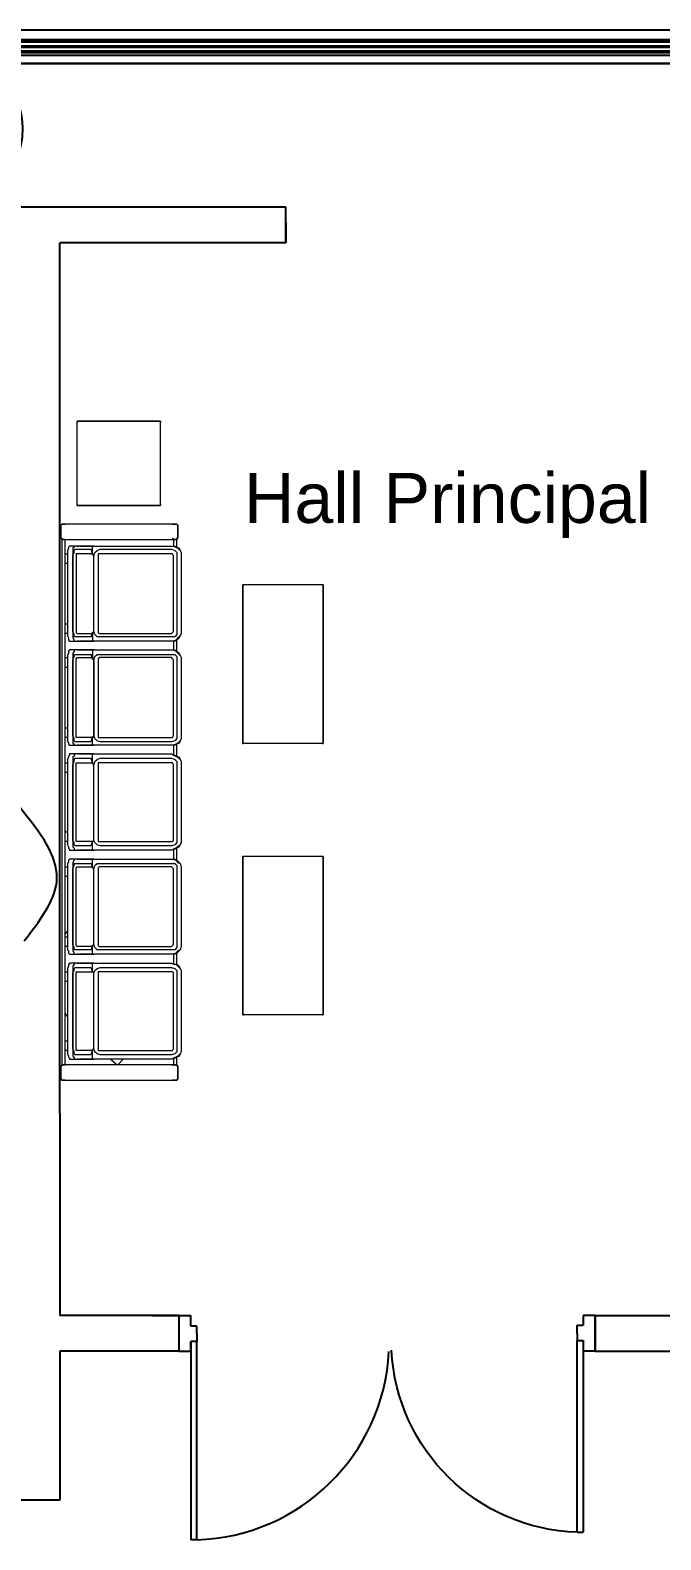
# Model space of a CAD drawing. Header units: metres. Extents: x 131 to 1703, y 190 to 2058.
# Drawn here: x 1494.38 to 1497.03, y 1993.09 to 1999.44 of the extents above; entities that cross this region are included whole.
import ezdxf

# ---------------------------------------------------------------- set-up
doc = ezdxf.new("R2010")
doc.units = ezdxf.units.M
for name, color, linetype in [('Cables des caméras IP', 3, 'Continuous'), ('Cables RJ45', 7, 'Continuous'), ('Mobilier', 7, 'Continuous'), ('Murs', 7, 'Continuous'), ('Noms Locaux', 7, 'Continuous'), ('Portes', 7, 'Continuous')]:
    doc.layers.add(name, color=color, linetype=linetype)
doc.layers.add('Chemin de cable', color=7, linetype='Continuous', lineweight=30)
doc.styles.get("Standard").update_dxf_attribs({"font": 'arial.ttf'})

# ---------------------------------------------------------------- blocks, each defined once
blk = doc.blocks.new('longue chaise')
at = {"layer": 'Mobilier', "lineweight": 9}
for points in [[(1455.1709, 2001.4745), (1455.1709, 2001.4729), (1455.2975, 2001.4729), (1455.2975, 2001.6012), (1455.1709, 2001.6012), (1455.1709, 2001.5995)], [(1455.2975, 2001.4745), (1455.2975, 2001.4729), (1455.1709, 2001.4729), (1455.1709, 2001.6012), (1455.2975, 2001.6012), (1455.2975, 2001.5995)], [(1455.1459, 2001.4412), (1455.1459, 2001.4245), (1455.1459, 2001.4412), (1455.1459, 2001.4429), (1455.1475, 2001.4445), (1455.1492, 2001.4445), (1455.1509, 2001.4445), (1455.1525, 2001.4445), (1455.1509, 2001.4445), (1455.1492, 2001.4445), (1455.1475, 2001.4445), (1455.1459, 2001.4429), (1455.1459, 2001.4412), (1455.1459, 2001.4245), (1455.1459, 2001.4229), (1455.1475, 2001.4229), (1455.1475, 2001.4212), (1455.1492, 2001.4212), (1455.1509, 2001.4212), (1455.1525, 2001.4212), (1455.1509, 2001.4212), (1455.1525, 2001.4212), (1455.1575, 2001.4212), (1455.1642, 2001.4212), (1455.1675, 2001.4212), (1455.2459, 2001.4212), (1455.2542, 2001.4212), (1455.2559, 2001.4212), (1455.3109, 2001.4212), (1455.3159, 2001.4212), (1455.3192, 2001.4212), (1455.3209, 2001.4212)], [(1455.3192, 2001.4445), (1455.3175, 2001.4445), (1455.3125, 2001.4445), (1455.3109, 2001.4445), (1455.2559, 2001.4445), (1455.2475, 2001.4445), (1455.2459, 2001.4445), (1455.1675, 2001.4445), (1455.1609, 2001.4445), (1455.1542, 2001.4445), (1455.1509, 2001.4445)], [(1455.3242, 2001.4412), (1455.3242, 2001.4245), (1455.3242, 2001.4229), (1455.3225, 2001.4229), (1455.3225, 2001.4212), (1455.3209, 2001.4212), (1455.3192, 2001.4212), (1455.3175, 2001.4212), (1455.3159, 2001.4229), (1455.3175, 2001.4212), (1455.3192, 2001.4212), (1455.3209, 2001.4212), (1455.3225, 2001.4212), (1455.3225, 2001.4229), (1455.3242, 2001.4229), (1455.3242, 2001.4245), (1455.3242, 2001.4412), (1455.3242, 2001.4429), (1455.3225, 2001.4445), (1455.3209, 2001.4445), (1455.3192, 2001.4445), (1455.3175, 2001.4445), (1455.3159, 2001.4445), (1455.3175, 2001.4445), (1455.3192, 2001.4445), (1455.3209, 2001.4445), (1455.3225, 2001.4445), (1455.3242, 2001.4429), (1455.3242, 2001.4412), (1455.3242, 2001.4245)], [(1455.1492, 2001.4212), (1455.1475, 2001.4212), (1455.1475, 2001.4229), (1455.1459, 2001.4229), (1455.1459, 2001.4245)], [(1455.3209, 2000.6212), (1455.3192, 2000.6212), (1455.3175, 2000.6212), (1455.3125, 2000.6212), (1455.3109, 2000.6212), (1455.2559, 2000.6212), (1455.2475, 2000.6212), (1455.2459, 2000.6212), (1455.1675, 2000.6212), (1455.1609, 2000.6212), (1455.1542, 2000.6212), (1455.1509, 2000.6212), (1455.1525, 2000.6212), (1455.1525, 2001.4212), (1455.1509, 2001.4212), (1455.1492, 2001.4212), (1455.1475, 2001.4212), (1455.1475, 2000.6212), (1455.1492, 2000.6212), (1455.1509, 2000.6212), (1455.1525, 2000.6212), (1455.1509, 2000.6212), (1455.1492, 2000.6212)], [(1455.1875, 2001.4112), (1455.1909, 2001.4112), (1455.1942, 2001.4112), (1455.1675, 2001.4112), (1455.1592, 2001.4112), (1455.1575, 2001.4095), (1455.1575, 2001.4079), (1455.1559, 2001.4045), (1455.1559, 2001.4012), (1455.1559, 2001.3962), (1455.1559, 2001.2812), (1455.1559, 2001.2779), (1455.1559, 2001.2745), (1455.1575, 2001.2712), (1455.1575, 2001.2679), (1455.1592, 2001.2662), (1455.1675, 2001.2662), (1455.1942, 2001.2662), (1455.1909, 2001.2662), (1455.1875, 2001.2662)], [(1455.1675, 2001.4112), (1455.1659, 2001.4112), (1455.1659, 2001.4095), (1455.1642, 2001.4079), (1455.1642, 2001.4045), (1455.1642, 2001.4012), (1455.1642, 2001.3962), (1455.1642, 2001.2812), (1455.1642, 2001.3962), (1455.1659, 2001.4012), (1455.1659, 2001.4045), (1455.1675, 2001.4062), (1455.1909, 2001.4062), (1455.1925, 2001.4045), (1455.1925, 2001.4012)], [(1455.1959, 2001.4112), (1455.1909, 2001.4112), (1455.1842, 2001.4112), (1455.1792, 2001.4112), (1455.1742, 2001.4112), (1455.1709, 2001.4112), (1455.1725, 2001.4112)], [(1455.1742, 2001.4112), (1455.1775, 2001.4112), (1455.1825, 2001.4112), (1455.1842, 2001.4112), (1455.1859, 2001.4112)], [(1455.1825, 2001.4112), (1455.1792, 2001.4112), (1455.1809, 2001.4112), (1455.1842, 2001.4112), (1455.1875, 2001.4112), (1455.1909, 2001.4112), (1455.1959, 2001.4112), (1455.3142, 2001.4112), (1455.3175, 2001.4112), (1455.3209, 2001.4095), (1455.3242, 2001.4079), (1455.3275, 2001.4045), (1455.3292, 2001.4012), (1455.3292, 2001.3962), (1455.3292, 2001.2812), (1455.3292, 2001.2779), (1455.3275, 2001.2745), (1455.3259, 2001.2712), (1455.3225, 2001.2679), (1455.3192, 2001.2662), (1455.3142, 2001.2662)], [(1455.1942, 2001.3979), (1455.1942, 2001.4112)], [(1455.3142, 2001.4112), (1455.3192, 2001.4112), (1455.3225, 2001.4095), (1455.3259, 2001.4079), (1455.3275, 2001.4045), (1455.3292, 2001.4012), (1455.3292, 2001.3962), (1455.3292, 2001.2812), (1455.3292, 2001.2779), (1455.3275, 2001.2745), (1455.3242, 2001.2712), (1455.3209, 2001.2679), (1455.3175, 2001.2662), (1455.3142, 2001.2662), (1455.1959, 2001.2662)], [(1455.3142, 2001.4112), (1455.3142, 2001.4112)], [(1455.3225, 2001.4095), (1455.3225, 2001.4212), (1455.3209, 2001.4212), (1455.3192, 2001.4212), (1455.3175, 2001.4212), (1455.3175, 2001.4112)], [(1455.1559, 2001.3845), (1455.1525, 2001.3845), (1455.1525, 2001.3995), (1455.1559, 2001.3995)], [(1455.1925, 2001.4045), (1455.1942, 2001.3995), (1455.1709, 2001.3995), (1455.1692, 2001.3995), (1455.1692, 2001.3962), (1455.1692, 2001.2812), (1455.1692, 2001.2795), (1455.1709, 2001.2779), (1455.1942, 2001.2779), (1455.1942, 2001.2795), (1455.1959, 2001.2812), (1455.1959, 2001.3962), (1455.1942, 2001.3995)], [(1455.1559, 2001.2779), (1455.1525, 2001.2779), (1455.1525, 2001.2929), (1455.1559, 2001.2929)], [(1455.1925, 2001.2762), (1455.1925, 2001.2745), (1455.1925, 2001.2729), (1455.1909, 2001.2729), (1455.1675, 2001.2729), (1455.1659, 2001.2729), (1455.1659, 2001.2762), (1455.1642, 2001.2812), (1455.1642, 2001.2779), (1455.1642, 2001.2745), (1455.1642, 2001.2712), (1455.1659, 2001.2679), (1455.1659, 2001.2662), (1455.1675, 2001.2662)], [(1455.1925, 2001.2745), (1455.1942, 2001.2795), (1455.1942, 2001.2662)], [(1455.1875, 2001.2529), (1455.1909, 2001.2529), (1455.1942, 2001.2529), (1455.1675, 2001.2529), (1455.1592, 2001.2529), (1455.1575, 2001.2512), (1455.1575, 2001.2479), (1455.1559, 2001.2445), (1455.1559, 2001.2412), (1455.1559, 2001.2379), (1455.1559, 2001.1229), (1455.1559, 2001.1179), (1455.1559, 2001.1145), (1455.1575, 2001.1112), (1455.1575, 2001.1095), (1455.1592, 2001.1079), (1455.1675, 2001.1079), (1455.1942, 2001.1079), (1455.1909, 2001.1079), (1455.1875, 2001.1079)], [(1455.1675, 2001.2529), (1455.1659, 2001.2529), (1455.1659, 2001.2512), (1455.1642, 2001.2479), (1455.1642, 2001.2445), (1455.1642, 2001.2412), (1455.1642, 2001.2379), (1455.1642, 2001.1229), (1455.1642, 2001.2379), (1455.1659, 2001.2429), (1455.1659, 2001.2462), (1455.1675, 2001.2462), (1455.1909, 2001.2462), (1455.1925, 2001.2462), (1455.1925, 2001.2445), (1455.1925, 2001.2429)], [(1455.1725, 2001.2662), (1455.1709, 2001.2662), (1455.1742, 2001.2662), (1455.1792, 2001.2662), (1455.1842, 2001.2662), (1455.1909, 2001.2662), (1455.1959, 2001.2662), (1455.1909, 2001.2662), (1455.1875, 2001.2662), (1455.1842, 2001.2662), (1455.1809, 2001.2662), (1455.1792, 2001.2662), (1455.1825, 2001.2662)], [(1455.1959, 2001.2529), (1455.1909, 2001.2529), (1455.1842, 2001.2529), (1455.1792, 2001.2529), (1455.1742, 2001.2529), (1455.1709, 2001.2529), (1455.1725, 2001.2529)], [(1455.1859, 2001.2662), (1455.1842, 2001.2662), (1455.1825, 2001.2662), (1455.1775, 2001.2662), (1455.1742, 2001.2662)], [(1455.1742, 2001.2529), (1455.1775, 2001.2529), (1455.1825, 2001.2529), (1455.1842, 2001.2529), (1455.1859, 2001.2529)], [(1455.1825, 2001.2529), (1455.1792, 2001.2529), (1455.1809, 2001.2529), (1455.1842, 2001.2529), (1455.1875, 2001.2529), (1455.1909, 2001.2529), (1455.1959, 2001.2529), (1455.3142, 2001.2529), (1455.3175, 2001.2529), (1455.3209, 2001.2512), (1455.3242, 2001.2479), (1455.3275, 2001.2445), (1455.3292, 2001.2412), (1455.3292, 2001.2379), (1455.3292, 2001.1229), (1455.3292, 2001.1179), (1455.3275, 2001.1145), (1455.3259, 2001.1112), (1455.3225, 2001.1095), (1455.3192, 2001.1079), (1455.3142, 2001.1079)], [(1455.1942, 2001.2529), (1455.1942, 2001.2395), (1455.1925, 2001.2445)], [(1455.3142, 2001.2529), (1455.3192, 2001.2529), (1455.3225, 2001.2512), (1455.3259, 2001.2479), (1455.3275, 2001.2445), (1455.3292, 2001.2412), (1455.3292, 2001.2379), (1455.3292, 2001.1229), (1455.3292, 2001.1179), (1455.3275, 2001.1145), (1455.3242, 2001.1112), (1455.3209, 2001.1095), (1455.3175, 2001.1079), (1455.3142, 2001.1079), (1455.1959, 2001.1079)], [(1455.3142, 2001.2662), (1455.3142, 2001.2662)], [(1455.3142, 2001.2529), (1455.3142, 2001.2529)], [(1455.3175, 2001.2662), (1455.3175, 2001.2529)], [(1455.3225, 2001.2495), (1455.3225, 2001.2695)], [(1455.1559, 2001.2262), (1455.1525, 2001.2262), (1455.1525, 2001.2412), (1455.1559, 2001.2412)], [(1455.1925, 2001.1145), (1455.1942, 2001.1195), (1455.1709, 2001.1195), (1455.1692, 2001.1195), (1455.1692, 2001.1229), (1455.1692, 2001.2379), (1455.1692, 2001.2395), (1455.1709, 2001.2412), (1455.1942, 2001.2412), (1455.1942, 2001.2395), (1455.1959, 2001.2379), (1455.1959, 2001.1229), (1455.1942, 2001.1195)], [(1455.1559, 2001.1195), (1455.1525, 2001.1195), (1455.1525, 2001.1345), (1455.1559, 2001.1345)], [(1455.1925, 2001.1179), (1455.1925, 2001.1145), (1455.1909, 2001.1129), (1455.1675, 2001.1129), (1455.1659, 2001.1145), (1455.1659, 2001.1179), (1455.1642, 2001.1229), (1455.1642, 2001.1179), (1455.1642, 2001.1145), (1455.1642, 2001.1112), (1455.1659, 2001.1095), (1455.1659, 2001.1079), (1455.1675, 2001.1079)], [(1455.1942, 2001.1079), (1455.1942, 2001.1212)], [(1455.3225, 2001.0912), (1455.3225, 2001.1095)], [(1455.1875, 2001.0945), (1455.1909, 2001.0945), (1455.1942, 2001.0945), (1455.1675, 2001.0945), (1455.1592, 2001.0945), (1455.1592, 2001.0929), (1455.1575, 2001.0912), (1455.1575, 2001.0895), (1455.1559, 2001.0862), (1455.1559, 2001.0829), (1455.1559, 2001.0779), (1455.1559, 2000.9629), (1455.1559, 2000.9595), (1455.1559, 2000.9562), (1455.1575, 2000.9529), (1455.1575, 2000.9512), (1455.1592, 2000.9495), (1455.1592, 2000.9479), (1455.1675, 2000.9479), (1455.1942, 2000.9479), (1455.1909, 2000.9479), (1455.1875, 2000.9479)], [(1455.1675, 2001.0945), (1455.1659, 2001.0929), (1455.1659, 2001.0912), (1455.1642, 2001.0895), (1455.1642, 2001.0862), (1455.1642, 2001.0829), (1455.1642, 2001.0779), (1455.1642, 2000.9629), (1455.1642, 2001.0779), (1455.1659, 2001.0829), (1455.1659, 2001.0862), (1455.1675, 2001.0879), (1455.1909, 2001.0879), (1455.1925, 2001.0862), (1455.1925, 2001.0845)], [(1455.1925, 2000.9562), (1455.1942, 2000.9612), (1455.1709, 2000.9612), (1455.1692, 2000.9612), (1455.1692, 2000.9629), (1455.1692, 2001.0779), (1455.1692, 2001.0812), (1455.1709, 2001.0812), (1455.1942, 2001.0812), (1455.1942, 2001.0945)], [(1455.1725, 2001.1079), (1455.1709, 2001.1079), (1455.1742, 2001.1079), (1455.1792, 2001.1079), (1455.1842, 2001.1079), (1455.1909, 2001.1079), (1455.1959, 2001.1079), (1455.1909, 2001.1079), (1455.1875, 2001.1079), (1455.1842, 2001.1079), (1455.1809, 2001.1079), (1455.1792, 2001.1079), (1455.1825, 2001.1079)], [(1455.1959, 2001.0945), (1455.1909, 2001.0945), (1455.1842, 2001.0945), (1455.1792, 2001.0945), (1455.1742, 2001.0945), (1455.1709, 2001.0945), (1455.1725, 2001.0945)], [(1455.1859, 2001.1079), (1455.1842, 2001.1079), (1455.1825, 2001.1079), (1455.1775, 2001.1079), (1455.1742, 2001.1079)], [(1455.1742, 2001.0945), (1455.1775, 2001.0945), (1455.1825, 2001.0945), (1455.1842, 2001.0945), (1455.1859, 2001.0945)], [(1455.1825, 2001.0945), (1455.1792, 2001.0945), (1455.1809, 2001.0945), (1455.1842, 2001.0945), (1455.1875, 2001.0945), (1455.1909, 2001.0945), (1455.1959, 2001.0945), (1455.3142, 2001.0945), (1455.3175, 2001.0929), (1455.3209, 2001.0912), (1455.3242, 2001.0895), (1455.3275, 2001.0862), (1455.3292, 2001.0829), (1455.3292, 2001.0779), (1455.3292, 2000.9629), (1455.3292, 2000.9595), (1455.3275, 2000.9562), (1455.3259, 2000.9529), (1455.3225, 2000.9512), (1455.3192, 2000.9495), (1455.3142, 2000.9479)], [(1455.1942, 2000.9479), (1455.1942, 2000.9612), (1455.1959, 2000.9629), (1455.1959, 2001.0779), (1455.1942, 2001.0812), (1455.1925, 2001.0862)], [(1455.3142, 2001.0945), (1455.3192, 2001.0929), (1455.3225, 2001.0912), (1455.3259, 2001.0895), (1455.3275, 2001.0862), (1455.3292, 2001.0829), (1455.3292, 2001.0779), (1455.3292, 2000.9629), (1455.3292, 2000.9595), (1455.3275, 2000.9562), (1455.3242, 2000.9529), (1455.3209, 2000.9512), (1455.3175, 2000.9495), (1455.3142, 2000.9479), (1455.1959, 2000.9479)], [(1455.3142, 2001.1079), (1455.3142, 2001.1079)], [(1455.3142, 2001.0945), (1455.3142, 2001.0945)], [(1455.3175, 2001.1079), (1455.3175, 2001.0929)], [(1455.1559, 2001.0662), (1455.1525, 2001.0662), (1455.1525, 2001.0812), (1455.1559, 2001.0812)], [(1455.1559, 2000.9612), (1455.1525, 2000.9612), (1455.1525, 2000.9762), (1455.1559, 2000.9762)], [(1455.1925, 2000.9579), (1455.1925, 2000.9562), (1455.1909, 2000.9545), (1455.1675, 2000.9545), (1455.1659, 2000.9562), (1455.1659, 2000.9595), (1455.1642, 2000.9629), (1455.1642, 2000.9595), (1455.1642, 2000.9562), (1455.1642, 2000.9529), (1455.1659, 2000.9512), (1455.1659, 2000.9495), (1455.1675, 2000.9479)], [(1455.3175, 2000.9495), (1455.3175, 2000.9345)], [(1455.3225, 2000.9329), (1455.3225, 2000.9512)], [(1455.1875, 2000.9345), (1455.1909, 2000.9345), (1455.1942, 2000.9345), (1455.1675, 2000.9345), (1455.1592, 2000.9345), (1455.1575, 2000.9329), (1455.1575, 2000.9295), (1455.1559, 2000.9279), (1455.1559, 2000.9229), (1455.1559, 2000.9195), (1455.1559, 2000.8046), (1455.1559, 2000.8012), (1455.1559, 2000.7962), (1455.1575, 2000.7946), (1455.1575, 2000.7912), (1455.1592, 2000.7896), (1455.1675, 2000.7896), (1455.1942, 2000.7896), (1455.1909, 2000.7896), (1455.1875, 2000.7896)], [(1455.1675, 2000.9345), (1455.1659, 2000.9345), (1455.1659, 2000.9329), (1455.1642, 2000.9295), (1455.1642, 2000.9279), (1455.1642, 2000.9229), (1455.1642, 2000.9195), (1455.1642, 2000.8046), (1455.1642, 2000.9195), (1455.1659, 2000.9245), (1455.1659, 2000.9279), (1455.1675, 2000.9279), (1455.1909, 2000.9279), (1455.1925, 2000.9279), (1455.1925, 2000.9245)], [(1455.1725, 2000.9479), (1455.1709, 2000.9479), (1455.1742, 2000.9479), (1455.1792, 2000.9479), (1455.1842, 2000.9479), (1455.1909, 2000.9479), (1455.1959, 2000.9479), (1455.1909, 2000.9479), (1455.1875, 2000.9479), (1455.1842, 2000.9479), (1455.1809, 2000.9479), (1455.1792, 2000.9479), (1455.1825, 2000.9479)], [(1455.1959, 2000.9345), (1455.1909, 2000.9345), (1455.1842, 2000.9345), (1455.1792, 2000.9345), (1455.1742, 2000.9345), (1455.1709, 2000.9345), (1455.1725, 2000.9345)], [(1455.1859, 2000.9479), (1455.1842, 2000.9479), (1455.1825, 2000.9479), (1455.1775, 2000.9479), (1455.1742, 2000.9479)], [(1455.1742, 2000.9345), (1455.1775, 2000.9345), (1455.1825, 2000.9345), (1455.1842, 2000.9345), (1455.1859, 2000.9345)], [(1455.1825, 2000.9345), (1455.1792, 2000.9345), (1455.1809, 2000.9345), (1455.1842, 2000.9345), (1455.1875, 2000.9345), (1455.1909, 2000.9345), (1455.1959, 2000.9345), (1455.3142, 2000.9345), (1455.3175, 2000.9345), (1455.3209, 2000.9329), (1455.3242, 2000.9295), (1455.3275, 2000.9279), (1455.3292, 2000.9229), (1455.3292, 2000.9195), (1455.3292, 2000.8046), (1455.3292, 2000.8012), (1455.3275, 2000.7962), (1455.3259, 2000.7946), (1455.3225, 2000.7912), (1455.3192, 2000.7896), (1455.3142, 2000.7896)], [(1455.1942, 2000.8012), (1455.1942, 2000.8029), (1455.1959, 2000.8046), (1455.1959, 2000.9195), (1455.1942, 2000.9212), (1455.1942, 2000.9229), (1455.1925, 2000.9279)], [(1455.1942, 2000.9212), (1455.1942, 2000.9345)], [(1455.3142, 2000.9345), (1455.3192, 2000.9345), (1455.3225, 2000.9329), (1455.3259, 2000.9295), (1455.3275, 2000.9279), (1455.3292, 2000.9229), (1455.3292, 2000.9195), (1455.3292, 2000.8046), (1455.3292, 2000.8012), (1455.3275, 2000.7962), (1455.3242, 2000.7946), (1455.3209, 2000.7912), (1455.3175, 2000.7896), (1455.3142, 2000.7896), (1455.1959, 2000.7896)], [(1455.3142, 2000.9479), (1455.3142, 2000.9479)], [(1455.3142, 2000.9345), (1455.3142, 2000.9345)], [(1455.1559, 2000.9079), (1455.1525, 2000.9079), (1455.1525, 2000.9229), (1455.1559, 2000.9229)], [(1455.1925, 2000.7962), (1455.1942, 2000.8012), (1455.1709, 2000.8012), (1455.1692, 2000.8029), (1455.1692, 2000.8046), (1455.1692, 2000.9195), (1455.1692, 2000.9212), (1455.1709, 2000.9229), (1455.1942, 2000.9229)], [(1455.1559, 2000.8012), (1455.1525, 2000.8012), (1455.1525, 2000.8162), (1455.1559, 2000.8162)], [(1455.1925, 2000.7996), (1455.1925, 2000.7962), (1455.1909, 2000.7962), (1455.1675, 2000.7962), (1455.1659, 2000.7962), (1455.1659, 2000.7996), (1455.1642, 2000.8046), (1455.1642, 2000.8012), (1455.1642, 2000.7962), (1455.1642, 2000.7946), (1455.1659, 2000.7912), (1455.1659, 2000.7896), (1455.1675, 2000.7896)], [(1455.1725, 2000.7896), (1455.1709, 2000.7896), (1455.1742, 2000.7896), (1455.1792, 2000.7896), (1455.1842, 2000.7896), (1455.1909, 2000.7896), (1455.1959, 2000.7896), (1455.1909, 2000.7896), (1455.1875, 2000.7896), (1455.1842, 2000.7896), (1455.1809, 2000.7896), (1455.1792, 2000.7896), (1455.1825, 2000.7896)], [(1455.1859, 2000.7896), (1455.1842, 2000.7896), (1455.1825, 2000.7896), (1455.1775, 2000.7896), (1455.1742, 2000.7896)], [(1455.1942, 2000.7896), (1455.1942, 2000.8029)], [(1455.3142, 2000.7896), (1455.3142, 2000.7896)], [(1455.3175, 2000.7896), (1455.3175, 2000.7746)], [(1455.3225, 2000.7729), (1455.3225, 2000.7912)], [(1455.1875, 2000.7762), (1455.1909, 2000.7762), (1455.1942, 2000.7762), (1455.1675, 2000.7762), (1455.1592, 2000.7762), (1455.1592, 2000.7746), (1455.1575, 2000.7746), (1455.1575, 2000.7712), (1455.1559, 2000.7679), (1455.1559, 2000.7646), (1455.1559, 2000.7612), (1455.1559, 2000.6462), (1455.1559, 2000.6412), (1455.1559, 2000.6379), (1455.1575, 2000.6346), (1455.1575, 2000.6329), (1455.1592, 2000.6312), (1455.1592, 2000.6296), (1455.1675, 2000.6296), (1455.1942, 2000.6296), (1455.1909, 2000.6296), (1455.1875, 2000.6296)], [(1455.1675, 2000.7762), (1455.1659, 2000.7746), (1455.1642, 2000.7712), (1455.1642, 2000.7679), (1455.1642, 2000.7646), (1455.1642, 2000.7612), (1455.1642, 2000.6462), (1455.1642, 2000.7612), (1455.1659, 2000.7646), (1455.1659, 2000.7679), (1455.1675, 2000.7696), (1455.1909, 2000.7696), (1455.1925, 2000.7679), (1455.1925, 2000.7662)], [(1455.1925, 2000.6379), (1455.1942, 2000.6429), (1455.1709, 2000.6429), (1455.1692, 2000.6429), (1455.1692, 2000.6462), (1455.1692, 2000.7612), (1455.1692, 2000.7629), (1455.1709, 2000.7629), (1455.1942, 2000.7629), (1455.1942, 2000.7762)], [(1455.1959, 2000.7762), (1455.1909, 2000.7762), (1455.1842, 2000.7762), (1455.1792, 2000.7762), (1455.1742, 2000.7762), (1455.1709, 2000.7762), (1455.1725, 2000.7762)], [(1455.1742, 2000.7762), (1455.1775, 2000.7762), (1455.1825, 2000.7762), (1455.1842, 2000.7762), (1455.1859, 2000.7762)], [(1455.1825, 2000.7762), (1455.1792, 2000.7762), (1455.1809, 2000.7762), (1455.1842, 2000.7762), (1455.1875, 2000.7762), (1455.1909, 2000.7762), (1455.1959, 2000.7762), (1455.3142, 2000.7762), (1455.3175, 2000.7746), (1455.3209, 2000.7746), (1455.3242, 2000.7712), (1455.3275, 2000.7679), (1455.3292, 2000.7646), (1455.3292, 2000.7612), (1455.3292, 2000.6462), (1455.3292, 2000.6412), (1455.3275, 2000.6379), (1455.3259, 2000.6346), (1455.3225, 2000.6329), (1455.3192, 2000.6312), (1455.3142, 2000.6296)], [(1455.1942, 2000.6296), (1455.1942, 2000.6429), (1455.1959, 2000.6462), (1455.1959, 2000.7612), (1455.1942, 2000.7629), (1455.1925, 2000.7679)], [(1455.3142, 2000.7762), (1455.3192, 2000.7746), (1455.3225, 2000.7746), (1455.3259, 2000.7712), (1455.3275, 2000.7679), (1455.3292, 2000.7646), (1455.3292, 2000.7612), (1455.3292, 2000.6462), (1455.3292, 2000.6412), (1455.3275, 2000.6379), (1455.3242, 2000.6346), (1455.3209, 2000.6329), (1455.3175, 2000.6312), (1455.3142, 2000.6296), (1455.1959, 2000.6296)], [(1455.3142, 2000.7762), (1455.3142, 2000.7762)], [(1455.1559, 2000.7479), (1455.1525, 2000.7479), (1455.1525, 2000.7629), (1455.1559, 2000.7629)], [(1455.1559, 2000.6429), (1455.1525, 2000.6429), (1455.1525, 2000.6579), (1455.1559, 2000.6579)], [(1455.1925, 2000.6396), (1455.1925, 2000.6379), (1455.1909, 2000.6362), (1455.1675, 2000.6362), (1455.1659, 2000.6379), (1455.1659, 2000.6412), (1455.1642, 2000.6462), (1455.1642, 2000.6412), (1455.1642, 2000.6379), (1455.1642, 2000.6346), (1455.1659, 2000.6329), (1455.1659, 2000.6312), (1455.1675, 2000.6296)], [(1455.1725, 2000.6296), (1455.1709, 2000.6296), (1455.1742, 2000.6296), (1455.1792, 2000.6296), (1455.1842, 2000.6296), (1455.1909, 2000.6296), (1455.1959, 2000.6296), (1455.1909, 2000.6296), (1455.1875, 2000.6296), (1455.1842, 2000.6296), (1455.1809, 2000.6296), (1455.1792, 2000.6296), (1455.1825, 2000.6296)], [(1455.1859, 2000.6296), (1455.1842, 2000.6296), (1455.1825, 2000.6296), (1455.1775, 2000.6296), (1455.1742, 2000.6296)], [(1455.3142, 2000.6296), (1455.3142, 2000.6296)], [(1455.3175, 2000.6312), (1455.3175, 2000.6212), (1455.3192, 2000.6212), (1455.3209, 2000.6212), (1455.3225, 2000.6212), (1455.3225, 2000.6329)], [(1455.1459, 2000.6162), (1455.1459, 2000.6012), (1455.1459, 2000.6162), (1455.1459, 2000.6179), (1455.1459, 2000.6196), (1455.1475, 2000.6196), (1455.1475, 2000.6212), (1455.1492, 2000.6212), (1455.1475, 2000.6212), (1455.1475, 2000.6196), (1455.1459, 2000.6196), (1455.1459, 2000.6179), (1455.1459, 2000.6162), (1455.1459, 2000.6012), (1455.1459, 2000.5996), (1455.1475, 2000.5979), (1455.1492, 2000.5979), (1455.1509, 2000.5979), (1455.1525, 2000.5979), (1455.1509, 2000.5979), (1455.1492, 2000.5979), (1455.1475, 2000.5979), (1455.1459, 2000.5996), (1455.1459, 2000.6012)], [(1455.3242, 2000.6012), (1455.3242, 2000.5996), (1455.3225, 2000.5979), (1455.3209, 2000.5979), (1455.3192, 2000.5979), (1455.3175, 2000.5979), (1455.3159, 2000.5979), (1455.3175, 2000.5979), (1455.3192, 2000.5979), (1455.3209, 2000.5979), (1455.3225, 2000.5979), (1455.3242, 2000.5996), (1455.3242, 2000.6012), (1455.3242, 2000.6162), (1455.3242, 2000.6179), (1455.3242, 2000.6196), (1455.3225, 2000.6196), (1455.3225, 2000.6212), (1455.3209, 2000.6212), (1455.3192, 2000.6212), (1455.3175, 2000.6212), (1455.3159, 2000.6196), (1455.3175, 2000.6212), (1455.3192, 2000.6212), (1455.3209, 2000.6212), (1455.3225, 2000.6212), (1455.3225, 2000.6196), (1455.3242, 2000.6196), (1455.3242, 2000.6179), (1455.3242, 2000.6162), (1455.3242, 2000.6012), (1455.3242, 2000.6162)], [(1455.1509, 2000.5979), (1455.1525, 2000.5979), (1455.1575, 2000.5979), (1455.1642, 2000.5979), (1455.1675, 2000.5979), (1455.2459, 2000.5979), (1455.2542, 2000.5979), (1455.2559, 2000.5979), (1455.3109, 2000.5979), (1455.3159, 2000.5979), (1455.3192, 2000.5979)]]:
    blk.add_lwpolyline(points, dxfattribs=at)
for points in [[(1455.3225, 2001.2812), (1455.3225, 2001.2762), (1455.3192, 2001.2729), (1455.3142, 2001.2729), (1455.2059, 2001.2729), (1455.2009, 2001.2729), (1455.1975, 2001.2762), (1455.1959, 2001.2812), (1455.1959, 2001.3962), (1455.1975, 2001.4012), (1455.2009, 2001.4045), (1455.2059, 2001.4062), (1455.3142, 2001.4062), (1455.3192, 2001.4045), (1455.3225, 2001.4012), (1455.3225, 2001.3962)], [(1455.3175, 2001.3962), (1455.3159, 2001.3995), (1455.3142, 2001.3995), (1455.2042, 2001.3995), (1455.2025, 2001.3995), (1455.2025, 2001.3962), (1455.2025, 2001.2812), (1455.2025, 2001.2795), (1455.2042, 2001.2779), (1455.3142, 2001.2779), (1455.3159, 2001.2795), (1455.3175, 2001.2812)], [(1455.3225, 2001.1229), (1455.3225, 2001.1179), (1455.3192, 2001.1145), (1455.3142, 2001.1129), (1455.2059, 2001.1129), (1455.2009, 2001.1145), (1455.1975, 2001.1179), (1455.1959, 2001.1229), (1455.1959, 2001.2379), (1455.1975, 2001.2429), (1455.2009, 2001.2462), (1455.2059, 2001.2462), (1455.3142, 2001.2462), (1455.3192, 2001.2462), (1455.3225, 2001.2429), (1455.3225, 2001.2379)], [(1455.3175, 2001.2379), (1455.3159, 2001.2395), (1455.3142, 2001.2412), (1455.2042, 2001.2412), (1455.2025, 2001.2395), (1455.2025, 2001.2379), (1455.2025, 2001.1229), (1455.2025, 2001.1195), (1455.2042, 2001.1195), (1455.3142, 2001.1195), (1455.3159, 2001.1195), (1455.3175, 2001.1229)], [(1455.3225, 2000.9629), (1455.3225, 2000.9595), (1455.3192, 2000.9562), (1455.3142, 2000.9545), (1455.2059, 2000.9545), (1455.2009, 2000.9562), (1455.1975, 2000.9595), (1455.1959, 2000.9629), (1455.1959, 2001.0779), (1455.1975, 2001.0829), (1455.2009, 2001.0862), (1455.2059, 2001.0879), (1455.3142, 2001.0879), (1455.3192, 2001.0862), (1455.3225, 2001.0829), (1455.3225, 2001.0779)], [(1455.3175, 2001.0779), (1455.3159, 2001.0812), (1455.3142, 2001.0812), (1455.2042, 2001.0812), (1455.2025, 2001.0812), (1455.2025, 2001.0779), (1455.2025, 2000.9629), (1455.2025, 2000.9612), (1455.2042, 2000.9612), (1455.3142, 2000.9612), (1455.3159, 2000.9612), (1455.3175, 2000.9629)], [(1455.3225, 2000.8046), (1455.3225, 2000.7996), (1455.3192, 2000.7962), (1455.3142, 2000.7962), (1455.2059, 2000.7962), (1455.2009, 2000.7962), (1455.1975, 2000.7996), (1455.1959, 2000.8046), (1455.1959, 2000.9195), (1455.1975, 2000.9245), (1455.2009, 2000.9279), (1455.2059, 2000.9279), (1455.3142, 2000.9279), (1455.3192, 2000.9279), (1455.3225, 2000.9245), (1455.3225, 2000.9195)], [(1455.3175, 2000.9195), (1455.3159, 2000.9212), (1455.3142, 2000.9229), (1455.2042, 2000.9229), (1455.2025, 2000.9212), (1455.2025, 2000.9195), (1455.2025, 2000.8046), (1455.2025, 2000.8029), (1455.2042, 2000.8012), (1455.3142, 2000.8012), (1455.3159, 2000.8029), (1455.3175, 2000.8046)], [(1455.3225, 2000.6462), (1455.3225, 2000.6412), (1455.3192, 2000.6379), (1455.3142, 2000.6362), (1455.2059, 2000.6362), (1455.2009, 2000.6379), (1455.1975, 2000.6412), (1455.1959, 2000.6462), (1455.1959, 2000.7612), (1455.1975, 2000.7646), (1455.2009, 2000.7679), (1455.2059, 2000.7696), (1455.3142, 2000.7696), (1455.3192, 2000.7679), (1455.3225, 2000.7646), (1455.3225, 2000.7612)], [(1455.3175, 2000.7612), (1455.3159, 2000.7629), (1455.3142, 2000.7629), (1455.2042, 2000.7629), (1455.2025, 2000.7629), (1455.2025, 2000.7612), (1455.2025, 2000.6462), (1455.2025, 2000.6429), (1455.2042, 2000.6429), (1455.3142, 2000.6429), (1455.3159, 2000.6429), (1455.3175, 2000.6462)]]:
    blk.add_lwpolyline(points, close=True, dxfattribs=at)
at = {"layer": 'Mobilier', "color": 8, "lineweight": 9, "true_color": 0x787878}
for points in [[(1455.3225, 2001.2679), (1455.3242, 2001.2712)], [(1455.1542, 2000.9762), (1455.1525, 2000.9779)], [(1455.1525, 2000.8195), (1455.1559, 2000.8245)], [(1455.1559, 2000.6946), (1455.1525, 2000.6996)], [(1455.2309, 2000.6212), (1455.2209, 2000.6296)], [(1455.2325, 2000.6212), (1455.2409, 2000.6296)]]:
    blk.add_lwpolyline(points, dxfattribs=at)
blk = doc.blocks.new("Table rectangulaire vue d'en haut")
at = {"layer": 'Mobilier', "lineweight": 9}
for points in [[(1463.4396, 1996.8698), (1463.4413, 1996.8698), (1463.4413, 1997.1231), (1463.313, 1997.1231), (1463.313, 1996.8698), (1463.3146, 1996.8698)], [(1463.4396, 1997.1231), (1463.4413, 1997.1231), (1463.4413, 1996.8698), (1463.313, 1996.8698), (1463.313, 1997.1231), (1463.3146, 1997.1231)]]:
    blk.add_lwpolyline(points, dxfattribs=at)
blk = doc.blocks.new('Cadre de porte')
at = {"layer": 'Portes'}
for p, q in [((1475.4108, 2002.3926), (1475.4608, 2002.3926)), ((1475.4108, 2002.3926), (1475.4108, 2002.2426)), ((1475.4608, 2002.3476), (1475.4608, 2002.3926)), ((1475.4858, 2002.3476), (1475.4608, 2002.3476)), ((1475.4858, 2002.3176), (1475.4858, 2002.3476)), ((1475.4608, 2002.2426), (1475.4608, 2002.2835)), ((1475.4608, 2002.2426), (1475.4608, 2002.2835)), ((1475.4858, 2002.2835), (1475.4608, 2002.2835)), ((1475.4858, 2002.3176), (1475.4858, 2002.2835)), ((1475.4108, 2002.2426), (1475.4608, 2002.2426))]:
    blk.add_line(p, q, dxfattribs=at)
blk = doc.blocks.new('Battant de porte')
at = {"layer": 'Portes'}
for p, q in [((1476.0711, 2003.4622), (1476.0962, 2003.4622)), ((1476.0711, 2003.4615), (1476.0711, 2003.4622)), ((1476.0711, 2003.4615), (1476.0711, 2002.6615)), ((1476.0962, 2003.4615), (1476.0962, 2003.4622)), ((1476.0962, 2002.6615), (1476.0962, 2003.4615)), ((1476.0711, 2002.6615), (1476.0962, 2002.6615))]:
    blk.add_line(p, q, dxfattribs=at)
blk.add_arc((1476.0962, 2002.6615), 0.801, 91.79263, 177.07155, dxfattribs=at)

msp = doc.modelspace()

# ---------------------------------------------------------------- linework, layer by layer
at = {"layer": 'Cables des caméras IP', "color": 3}
msp.add_line((1508.4851, 1999.3437), (1484.2638, 1999.3437), dxfattribs=at)
at = {"layer": 'Cables RJ45', "color": 30}
for p, q in [((1500.2995, 1999.4372), (1483.9759, 1999.4372)), ((1502.8818, 1999.3972), (1483.9857, 1999.3972)), ((1502.0378, 1999.3901), (1483.9903, 1999.3901)), ((1499.6907, 1999.3886), (1483.9913, 1999.3886)), ((1505.7315, 1999.3867), (1483.993, 1999.3867)), ((1504.8407, 1999.3695), (1484.2116, 1999.3695)), ((1508.3196, 1999.3953), (1484.3213, 1999.3953)), ((1506.8361, 1999.3644), (1484.8361, 1999.3644)), ((1498.9349, 1999.3486), (1484.2309, 1999.3486)), ((1497.3474, 1999.3423), (1484.2423, 1999.3423)), ((1507.8378, 1999.3314), (1484.3389, 1999.3314))]:
    msp.add_line(p, q, dxfattribs=at)
msp.add_spline([(1494.355, 1995.6078), (1494.4914, 1995.8543), (1494.1702, 1996.433), (1494.2428, 1997.2058), (1493.5334, 1997.9191), (1494.3495, 1999.0252), (1494.1561, 1999.4227)], degree=3, dxfattribs=at)
at = {"layer": 'Chemin de cable', "color": 5}
msp.add_line((1506.32, 1999.2965), (1485.1057, 1999.2965), dxfattribs=at)
at = {"layer": 'Murs'}
for p, q in [((1495.455, 1998.6926), (1492.5646, 1998.6926)), ((1495.455, 1998.5426), (1495.455, 1998.6926)), ((1495.455, 1998.6283), (1495.455, 1998.5426)), ((1494.505, 1994.8816), (1494.505, 1998.5426)), ((1495.455, 1998.5426), (1494.505, 1998.5426)), ((1494.505, 1994.8816), (1494.505, 1994.5054)), ((1494.505, 1994.5054), (1494.505, 1994.3554)), ((1494.505, 1994.3554), (1494.505, 1994.0326)), ((1495.005, 1994.0326), (1494.505, 1994.0326)), ((1494.8947, 1994.0326), (1495.005, 1994.0326)), ((1495.005, 1994.0326), (1495.005, 1993.8826)), ((1496.755, 1994.0326), (1497.255, 1994.0326)), ((1496.755, 1994.0326), (1496.755, 1993.8826)), ((1494.505, 1993.8826), (1494.505, 1993.2554)), ((1495.005, 1993.8826), (1494.505, 1993.8826)), ((1496.755, 1993.8826), (1497.255, 1993.8826)), ((1494.505, 1993.2554), (1493.285, 1993.2554))]:
    msp.add_line(p, q, dxfattribs=at)

# ---------------------------------------------------------------- block references
for name, p, xscale, yscale, zscale in [('longue chaise', (-2523.671, -3529.3464), 2.761358895063079, 2.761358895063079, 2.761358895063079), ("Table rectangulaire vue d'en haut", (-2356.4147, -3259.6637), 2.632170436305882, 2.632170436305882, 2.632170436305882), ("Table rectangulaire vue d'en haut", (-2356.4147, -3260.8054), 2.632170436305882, 2.632170436305882, 2.632170436305882)]:
    msp.add_blockref(name, p, dxfattribs=dict(xscale=xscale, yscale=yscale, zscale=zscale))
at = {"layer": 'Portes'}
msp.add_blockref('Cadre de porte', (19.5943, -8.36), dxfattribs=at)
at = {"layer": 'Portes', "rotation": 180}
msp.add_blockref('Cadre de porte', (2972.1658, 3996.2752), dxfattribs=at)
for p, xscale, yscale, zscale in [((3032.8395, 4080.2793), 1.04179151801562, 1.04179151801562, 1.04179151801562), ((9.9681, 4011.0258), -1.007208752990232, 1.007208752990232, 1.007208752990232)]:
    msp.add_blockref('Battant de porte', p, dxfattribs=dict(at, xscale=xscale, yscale=yscale, zscale=zscale))

# ---------------------------------------------------------------- texts
at = {"layer": 'Noms Locaux'}
msp.add_text('Hall Principal', height=0.21, dxfattribs=at).set_placement((1495.2792, 1997.3653))

doc.saveas('drawing.dxf')
